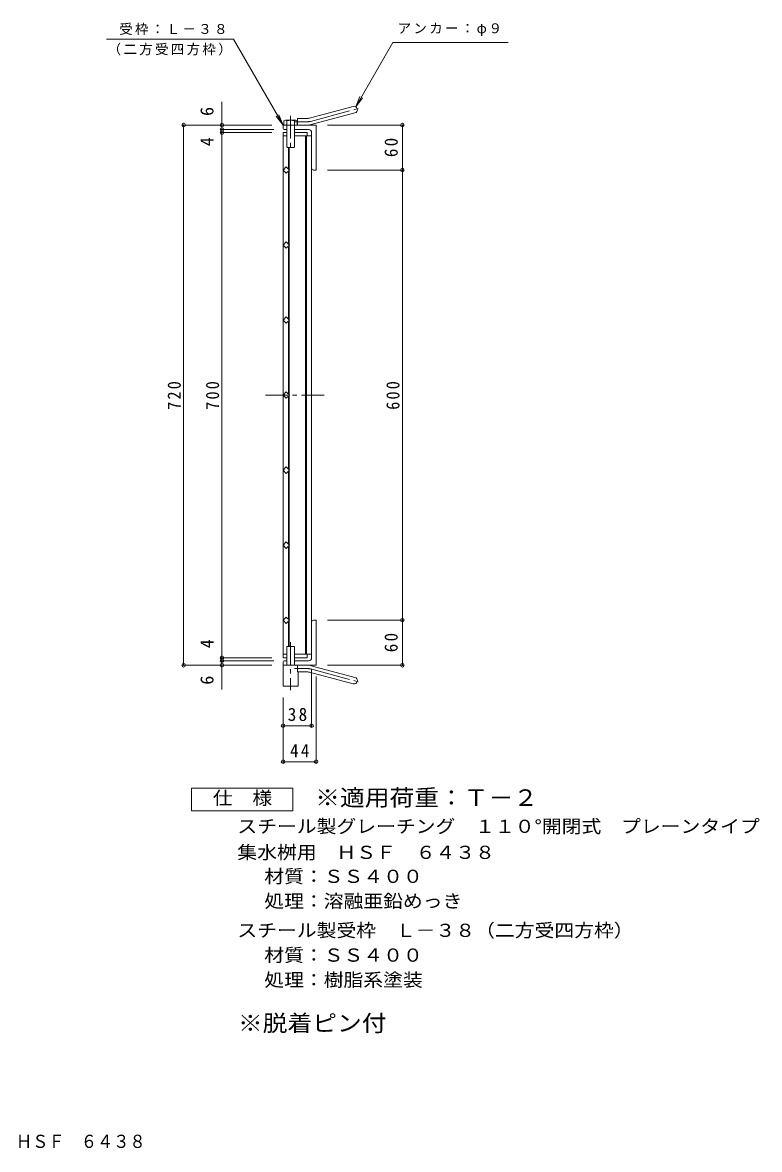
# Model space of a CAD drawing. Units: millimetres, scale not verified. Extents: x -977 to 1060, y -823 to 803.
# Drawn here: x 78 to 1060, y -823 to 680 of the extents above; entities that cross this region are included whole.
import ezdxf
from ezdxf.enums import TextEntityAlignment as Align

# ---------------------------------------------------------------- set-up
doc = ezdxf.new("R2010")
doc.units = ezdxf.units.MM
doc.header["$LTSCALE"] = 6
doc.header["$PDMODE"] = 32
doc.header["$PDSIZE"] = 4.8
doc.linetypes.add('CHAIN1', pattern=[8, 5, -1, 1, -1])
doc.linetypes.add('CHAIN2', pattern=[12, 9, -1, 1, -1])
for name, color, linetype, lineweight in [('A-1', 2, 'Continuous', 9), ('A-2', 3, 'Continuous', 9), ('A-4', 7, 'Continuous', 9), ('A-5', 7, 'Continuous', 9), ('A-9', 4, 'Continuous', 9), ('F-4_F-4ﾚｲﾔ', 2, 'Continuous', 9)]:
    doc.layers.add(name, color=color, linetype=linetype, lineweight=lineweight)
doc.layers.add('F-5_F-5ﾚｲﾔ', color=2, linetype='Continuous')
doc.styles.add('ＭＳ ゴシック', font='')
doc.styles.get('ＭＳ ゴシック').set_extended_font_data('MS Gothic')

msp = doc.modelspace()

# ---------------------------------------------------------------- linework, layer by layer
at = {"layer": 'A-1'}
for p, q in [((460.162, 552.171), (518.353, 567.763)), ((462.491, 543.478), (520.682, 559.07)), ((425.017, 539.364), (425.017, 542.864)), ((469.017, 542.864), (425.017, 542.864)), ((444.017, 542.864), (444.017, 551.864)), ((457.833, 551.864), (444.017, 551.864)), ((469.017, 542.864), (469.017, 482.865)), ((430.017, 536.865), (427.517, 536.865)), ((459.017, 536.865), (440.018, 536.865)), ((463.017, 532.864), (463.017, 485.364)), ((465.517, 482.865), (469.017, 482.865)), ((463.017, -167.136), (463.017, -119.636)), ((465.517, -117.136), (469.017, -117.136)), ((469.017, -177.136), (469.017, -117.136)), ((425.017, -173.636), (425.017, -177.136)), ((469.017, -177.136), (425.017, -177.136)), ((430.017, -171.136), (427.517, -171.136)), ((459.017, -171.136), (440.017, -171.136)), ((444.017, -177.136), (444.017, -186.136)), ((462.491, -177.749), (520.682, -193.342)), ((457.833, -186.136), (444.017, -186.136)), ((460.162, -186.443), (518.353, -202.035))]:
    msp.add_line(p, q, dxfattribs=at)
at = {"layer": 'A-1', "linetype": 'CHAIN2'}
for p, q in [((461.326, 547.824), (526.493, 565.286)), ((457.833, 547.364), (440.213, 547.364)), ((457.833, -181.636), (440.213, -181.636)), ((461.326, -182.096), (526.493, -199.557))]:
    msp.add_line(p, q, dxfattribs=at)
at = {"layer": 'A-1'}
for centre, radius, start, end in [((519.517, 563.417), 4.5, 285.00014, 104.99991), ((457.833, 560.865), 9, 270, 285.00002), ((457.833, 560.865), 18, 270, 285), ((427.517, 539.364), 2.5, 180, 270), ((459.017, 532.864), 4, 0, 90), ((465.517, 485.364), 2.5, 180, 270), ((465.517, -119.636), 2.5, 90, 180), ((427.517, -173.636), 2.5, 90, 180), ((457.833, -195.136), 18, 75, 90), ((459.017, -167.136), 4, 270, 0), ((457.833, -195.136), 9, 74.99998, 90), ((519.517, -197.688), 4.5, 255.00009, 74.99986)]:
    msp.add_arc(centre, radius, start, end, dxfattribs=at)
at = {"layer": 'A-1', "linetype": 'CHAIN2'}
for centre, start, end in [((457.833, 560.864), 270, 284.99995), ((457.833, -195.136), 75.00005, 90)]:
    msp.add_arc(centre, 13.5, start, end, dxfattribs=at)
at = {"layer": 'A-2'}
for p, q in [((425.017, 532.864), (430.017, 532.864)), ((425.017, 532.864), (425.017, -167.136)), ((425.017, 528.364), (430.017, 528.364)), ((440.018, 532.864), (457.017, 532.864)), ((440.018, 528.364), (463.017, 528.364)), ((455.017, 528.364), (455.017, -162.636)), ((456.017, 528.364), (456.017, -162.636)), ((457.017, 532.864), (457.017, 528.364)), ((463.017, 528.364), (463.017, -162.636)), ((432.017, 512.864), (432.017, 484.35)), ((433.017, 512.864), (433.017, 483.35)), ((432.017, 481.379), (432.017, 384.35)), ((433.017, 482.379), (433.017, 383.35)), ((432.017, 381.379), (432.017, 284.35)), ((433.017, 382.379), (433.017, 283.35)), ((432.017, 281.379), (432.017, 281.379)), ((432.017, 184.35), (432.017, 281.379)), ((433.017, 183.35), (433.017, 282.379)), ((432.017, 181.379), (432.017, 181.379)), ((432.017, 84.349), (432.017, 181.379)), ((433.017, 83.349), (433.017, 182.379)), ((432.017, 81.379), (432.017, 81.379)), ((432.017, -15.651), (432.017, 81.379)), ((433.017, -16.651), (433.017, 82.379)), ((432.017, -18.621), (432.017, -18.621)), ((432.017, -115.651), (432.017, -18.621)), ((433.017, -116.651), (433.017, -17.621)), ((432.017, -152.136), (432.017, -118.621)), ((433.017, -152.136), (433.017, -117.621)), ((425.017, -162.636), (430.017, -162.636)), ((440.017, -162.636), (463.017, -162.636)), ((425.017, -167.136), (430.017, -167.136))]:
    msp.add_line(p, q, dxfattribs=at)
at = {"layer": 'A-2', "linetype": 'CHAIN1'}
msp.add_line((401.55, 182.864), (481.901, 182.864), dxfattribs=at)
at = {"layer": 'A-2'}
for points in [[(433.503, 482.865), (429.26, 478.622), (425.017, 482.865), (429.26, 487.107)], [(433.503, 382.865), (429.26, 378.622), (425.017, 382.865), (429.26, 387.107)], [(433.503, 282.865), (429.26, 278.622), (425.017, 282.865), (429.26, 287.107)], [(433.503, 182.865), (429.26, 178.622), (425.017, 182.865), (429.26, 187.107)], [(433.503, 82.865), (429.26, 78.622), (425.017, 82.865), (429.26, 87.107)], [(433.503, -17.135), (429.26, -21.378), (425.017, -17.135), (429.26, -12.893)], [(433.503, -117.136), (429.26, -112.893), (425.017, -117.136), (429.26, -121.379)]]:
    msp.add_lwpolyline(points, close=True, dxfattribs=at)
msp.add_lwpolyline([(440.017, -167.136), (457.017, -167.136), (457.017, -162.636)], dxfattribs=at)
at = {"layer": 'A-4'}
for p, q in [((343.542, -209.475), (343.542, 573.658)), ((410.017, 542.864), (290.664, 542.864)), ((292.464, -177.136), (292.464, 542.864)), ((484.018, 542.864), (585.817, 542.864)), ((584.017, -177.136), (584.017, 542.864)), ((412.517, 536.864), (341.742, 536.864)), ((410.017, 532.864), (341.742, 532.864)), ((484.018, 482.865), (585.817, 482.865)), ((484.018, -117.136), (585.817, -117.136)), ((410.017, -177.136), (290.664, -177.136)), ((410.017, -167.136), (341.742, -167.136)), ((412.517, -171.136), (341.742, -171.136)), ((484.018, -177.136), (585.817, -177.136)), ((463.017, -182.136), (463.017, -259.537)), ((469.017, -192.136), (469.017, -307.537)), ((425.017, -220.136), (425.017, -307.537)), ((425.017, -257.737), (463.017, -257.737)), ((425.017, -305.737), (469.017, -305.737))]:
    msp.add_line(p, q, dxfattribs=at)
for p in [(292.464, 542.864), (343.542, 542.864), (584.017, 542.864), (343.542, 536.864), (343.542, 532.864), (584.017, 482.865), (584.017, -117.136), (343.542, -167.136), (292.464, -177.136), (343.542, -171.136), (343.542, -177.136), (584.017, -177.136), (425.017, -257.737), (463.017, -257.737), (425.017, -305.737), (469.017, -305.737)]:
    msp.add_point(p, dxfattribs=at)
at = {"layer": 'A-5'}
for p, q in [((358.823, 657.516), (189.509, 657.516)), ((425.017, 542.864), (358.823, 657.516)), ((521.767, 567.314), (527.508, 581.172)), ((521.767, 567.314), (530.899, 579.214)), ((425.017, 542.864), (419.277, 556.723)), ((425.017, 542.864), (415.886, 554.765))]:
    msp.add_line(p, q, dxfattribs=at)
msp.add_lwpolyline([(521.767, 567.314), (571.176, 652.891), (724.83, 652.891)], dxfattribs=at)
at = {"layer": 'A-9'}
for p, q in [((426.132, 548.521), (426.132, 542.864)), ((441.96, 549.264), (428.075, 549.264)), ((430.017, 513.676), (430.017, 548.521)), ((440.018, 513.676), (440.018, 548.521)), ((443.903, 548.521), (443.903, 542.864)), ((430.829, 512.864), (430.017, 513.676)), ((430.829, 512.864), (439.206, 512.864)), ((439.206, 512.864), (440.018, 513.676)), ((440.017, -152.136), (430.017, -152.136)), ((430.017, -177.136), (430.017, -152.136)), ((440.017, -177.136), (440.017, -152.136)), ((445.018, -186.137), (445.018, -205.136))]:
    msp.add_line(p, q, dxfattribs=at)
at = {"layer": 'A-9', "linetype": 'CHAIN1'}
for p, q in [((435.017, 555.005), (435.017, 509.331)), ((435.017, -146.206), (435.017, -210.569))]:
    msp.add_line(p, q, dxfattribs=at)
at = {"layer": 'A-9'}
msp.add_lwpolyline([(425.017, -177.136), (425.017, -205.136), (445.018, -205.136)], dxfattribs=at)
for centre, radius, start, end in [((428.075, 546.354), 2.91, 48.12389, 131.8763), ((435.017, 532.074), 17.19, 73.09029, 106.90971), ((441.96, 546.354), 2.91, 48.1237, 131.87611)]:
    msp.add_arc(centre, radius, start, end, dxfattribs=at)
at = {"layer": 'F-4_F-4ﾚｲﾔ'}
msp.add_lwpolyline([(302.838, -371.224), (302.838, -341.224), (437.837, -341.224), (437.837, -371.224)], close=True, dxfattribs=at)

# ---------------------------------------------------------------- texts
at = {"layer": 'A-4', "color": 2, "style": 'ＭＳ ゴシック'}
for s, p in [('6', (337.542, 555.062)), ('4', (337.542, 514.742)), ('4', (337.542, -154.487)), ('6', (337.542, -203.117))]:
    msp.add_text(s, height=17.6, rotation=90, dxfattribs=at).set_placement(p, align=Align.BOTTOM_LEFT)
at = {"layer": 'A-4', "color": 2, "char_height": 17.6, "attachment_point": 7, "rotation": 90, "style": 'ＭＳ ゴシック'}
for s, insert in [('\\T1.27;\\W0.95;60', (578.017, 500.115)), ('\\T1.27;\\W0.9;720', (288.864, 163.364)), ('\\T1.27;\\W0.9;700', (339.942, 163.364)), ('\\T1.27;\\W0.9;600', (580.418, 163.364)), ('\\T1.27;\\W0.95;60', (578.017, -159.886))]:
    msp.add_mtext(s, dxfattribs=dict(at, insert=insert))
at = {"layer": 'A-4', "color": 2, "char_height": 17.6, "attachment_point": 7, "style": 'ＭＳ ゴシック'}
for s, insert in [('\\T1.27;\\W0.95;38', (431.267, -251.737)), ('\\T1.27;\\W0.95;44', (434.267, -299.737))]:
    msp.add_mtext(s, dxfattribs=dict(at, insert=insert))
at = {"layer": 'A-5', "char_height": 13.2, "attachment_point": 7, "style": 'ＭＳ ゴシック'}
for s, insert in [('\\T1.17;受枠：Ｌ－３８', (206.604, 662.933)), ('\\T1.17;アンカー：φ９', (577.642, 661.742)), ('\\T1.17;（二方受四方枠）', (191.105, 635.674))]:
    msp.add_mtext(s, dxfattribs=dict(at, insert=insert))
at = {"layer": 'F-4_F-4ﾚｲﾔ', "style": 'ＭＳ ゴシック', "width": 1.1}
for s, p in [('仕\u3000様', (331.338, -368.225)), ('スチール製グレーチング\u3000１１０°開閉式\u3000プレーンタイプ', (364.091, -405.977)), ('集水桝用\u3000ＨＳＦ\u3000６４３８', (364.091, -440.664)), ('材質：ＳＳ４００', (399.919, -472.646)), ('処理：溶融亜鉛めっき', (399.919, -505.647)), ('スチール製受枠\u3000Ｌ－３８（二方受四方枠）', (364.092, -544.647)), ('材質：ＳＳ４００', (399.918, -577.647)), ('処理：樹脂系塗装', (399.918, -610.647))]:
    msp.add_text(s, height=17.6, dxfattribs=at).set_placement(p, align=Align.BOTTOM_LEFT)
at = {"layer": 'F-4_F-4ﾚｲﾔ', "color": 3, "style": 'ＭＳ ゴシック', "width": 1.1}
msp.add_text('※脱着ピン付', height=21.99, dxfattribs=at).set_placement((364.849, -671.861), align=Align.BOTTOM_LEFT)
at = {"layer": 'F-5_F-5ﾚｲﾔ', "color": 3, "style": 'ＭＳ ゴシック', "width": 1.1}
msp.add_text('※適用荷重：Ｔ－２', height=21.99, dxfattribs=at).set_placement((467.837, -371.224), align=Align.BOTTOM_LEFT)
at = {"layer": 'F-5_F-5ﾚｲﾔ', "style": 'ＭＳ ゴシック', "width": 0.9}
msp.add_text('集水桝用\u3000ＨＳＦ\u3000６４３８', height=17.6, dxfattribs=at).set_placement((-39.071, -825.907), align=Align.BOTTOM_LEFT)

doc.saveas('drawing.dxf')
